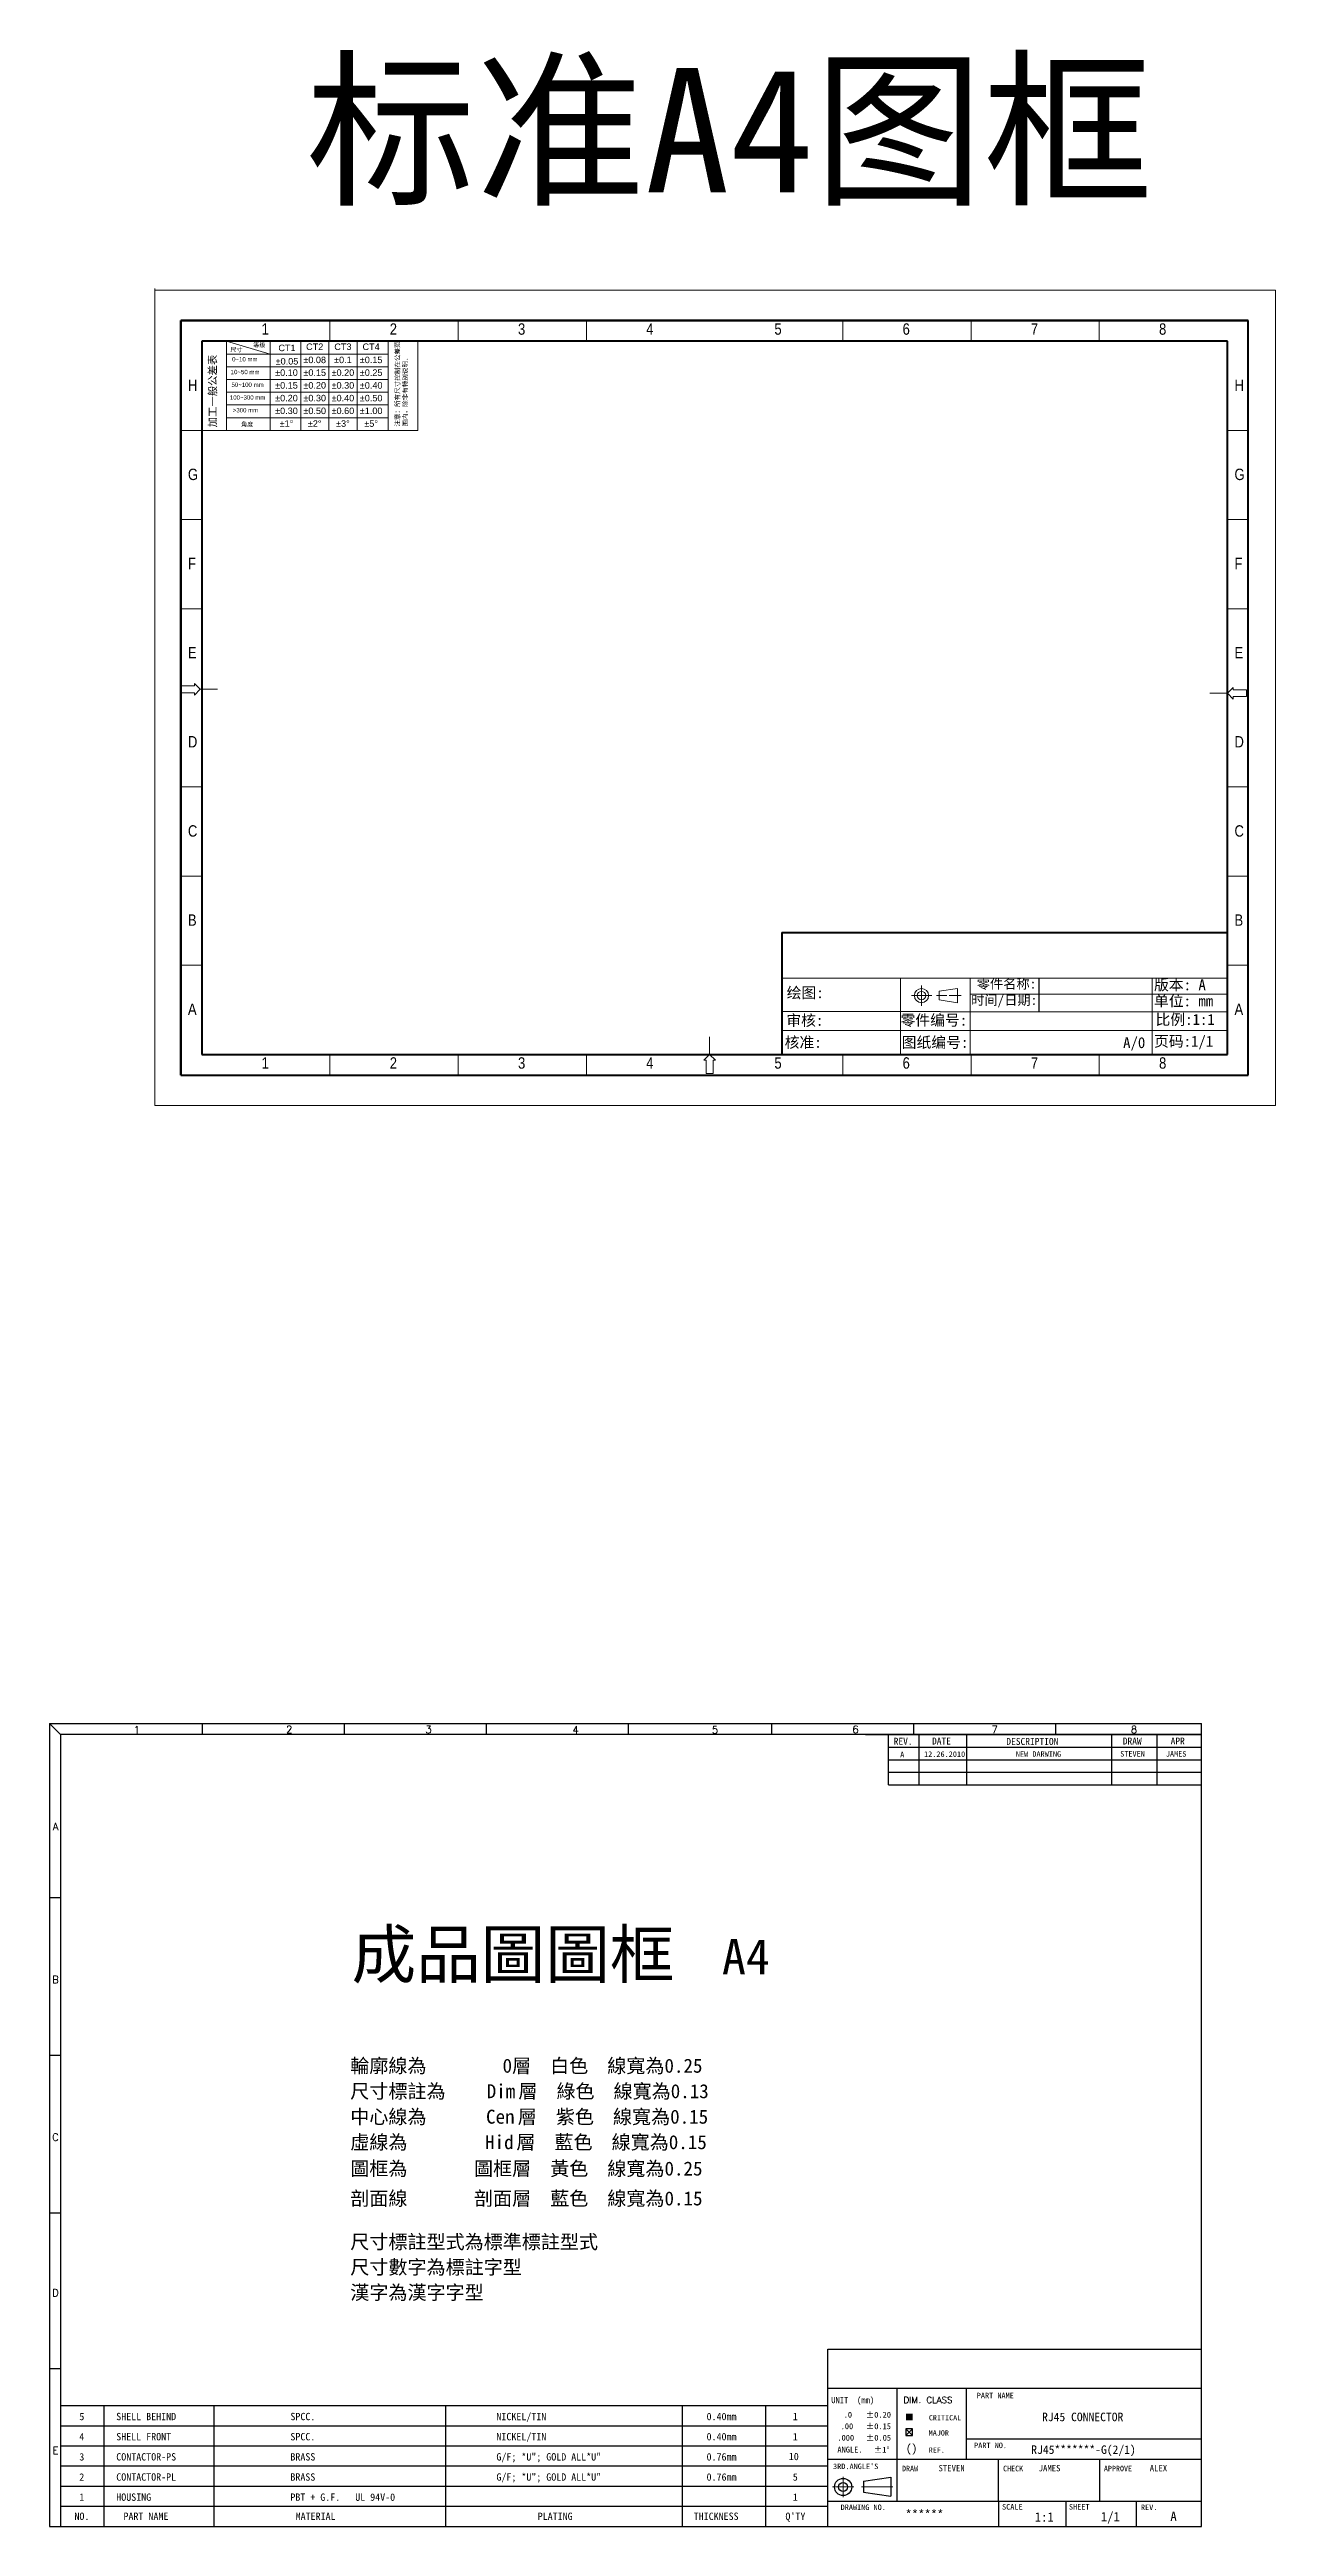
# Model space of a CAD drawing. Header units: millimetres. Extents: x -701 to 1485, y 792 to 1708.
# Drawn here: x -239 to 77, y 995 to 1633 of the extents above; entities that cross this region are included whole.
import ezdxf
from ezdxf.enums import TextEntityAlignment as Align
from ezdxf.lldxf.tags import DXFTag

# ---------------------------------------------------------------- set-up
doc = ezdxf.new("R2010")
doc.units = ezdxf.units.MM
doc.linetypes.add('HIDDEN', pattern=[0.2, 0.1, -0.1])
for name, color, linetype, lineweight in [('\\M+2B9CF\\M+2AED8', 2, 'Continuous', 25), ('CEN', 6, 'CENTER', 15), ('DIM', 3, 'Continuous', 13), ('hid', 4, 'HIDDEN', 13), ('粗实线', 7, 'Continuous', 40), ('细实线', 7, 'Continuous', 18)]:
    doc.layers.add(name, color=color, linetype=linetype, lineweight=lineweight)
doc.layers.add('A', color=7, linetype='Continuous')
doc.styles.add('\\M+2BA7E\\M+2A672\\M+2A672\\M+2ABAC', font='')
doc.styles.add('ROMANC', font='romanc', dxfattribs={"height": 5})
doc.styles.add('SEACAD_arial_ttf', font='arial.ttf', dxfattribs={"height": 0.2})
doc.styles.add('TT', font='')
doc.styles.get('\\M+2BA7E\\M+2A672\\M+2A672\\M+2ABAC').set_extended_font_data('NSimSun')
doc.styles.get('TT').set_extended_font_data('SimSun')
tags = doc.linetypes.add('CENTER', pattern=[0.6, 0.375, -0.075, 0.075, -0.075]).pattern_tags.tags
tags[10:11] = [DXFTag(74, 4), DXFTag(75, 0), DXFTag(340, '0'), DXFTag(46, 1.0), DXFTag(50, 0.0), DXFTag(44, 0.0), DXFTag(45, 0.0)]
tags[8:9] = [DXFTag(74, 4), DXFTag(75, 0), DXFTag(340, '0'), DXFTag(46, 1.0), DXFTag(50, 0.0), DXFTag(44, 0.0), DXFTag(45, 0.0)]
tags[6:7] = [DXFTag(74, 4), DXFTag(75, 0), DXFTag(340, '0'), DXFTag(46, 1.0), DXFTag(50, 0.0), DXFTag(44, 0.0), DXFTag(45, 0.0)]
tags[4:5] = [DXFTag(74, 4), DXFTag(75, 0), DXFTag(340, '0'), DXFTag(46, 1.0), DXFTag(50, 0.0), DXFTag(44, 0.0), DXFTag(45, 0.0)]

msp = doc.modelspace()

# ---------------------------------------------------------------- linework, layer by layer
msp.add_line((16.31, 1393.54), (16.31, 1384.89))
at = {"layer": '\\M+2B9CF\\M+2AED8', "color": 2, "lineweight": 25}
for p, q in [((-235.73, 1198.69), (-238.54, 1201.5)), ((-238.54, 1201.5), (-238.54, 994.68)), ((-238.54, 1201.5), (58.24, 1201.5)), ((-199.15, 1198.69), (-199.15, 1201.5)), ((-162.56, 1198.69), (-162.56, 1201.5)), ((-125.97, 1198.69), (-125.97, 1201.5)), ((-89.39, 1198.69), (-89.39, 1201.5)), ((-52.48, 1198.69), (-52.48, 1201.5)), ((-15.9, 1198.69), (-15.9, 1201.5)), ((20.69, 1198.69), (20.69, 1201.5)), ((58.24, 994.68), (58.24, 1201.5)), ((-235.73, 1198.69), (-235.73, 994.68)), ((58.24, 1198.69), (-235.73, 1198.69)), ((-28.28, 1198.69), (58.24, 1198.69)), ((-22.4, 1185.71), (-22.4, 1198.69)), ((-22.4, 1195.44), (58.24, 1195.44)), ((-14.55, 1198.69), (-14.55, 1185.71)), ((-2.29, 1198.69), (-2.29, 1185.71)), ((35.09, 1198.69), (35.09, 1185.71)), ((46.75, 1198.69), (46.75, 1185.71)), ((-22.4, 1192.2), (58.24, 1192.2)), ((-22.4, 1188.96), (58.24, 1188.96)), ((-22.4, 1185.71), (58.24, 1185.71)), ((-235.73, 1156.58), (-238.54, 1156.58)), ((-235.73, 1115.98), (-238.54, 1115.98)), ((-235.73, 1075.38), (-238.54, 1075.38)), ((-38.01, 999.87), (-38.01, 1040.36)), ((-38.01, 1040.36), (58.24, 1040.36)), ((-235.73, 1035.28), (-238.54, 1035.28)), ((-38.01, 1030.29), (58.24, 1030.29)), ((-20.14, 1001.18), (-20.14, 1030.29)), ((-2.28, 1011.99), (-2.28, 1030.29)), ((-235.73, 1025.83), (-38.01, 1025.83)), ((-224.48, 994.68), (-224.48, 1025.83)), ((-196.17, 994.68), (-196.17, 1025.83)), ((-136.43, 994.68), (-136.43, 1025.83)), ((-75.46, 994.68), (-75.46, 1025.83)), ((-54.04, 994.68), (-54.04, 1025.83)), ((-235.73, 1020.64), (-38.01, 1020.64)), ((-235.73, 1015.45), (-38.01, 1015.45)), ((-38.01, 994.68), (-38.01, 1020.64)), ((-16.22, 1019.79), (-17.91, 1019.79)), ((-17.91, 1019.79), (-16.22, 1018.09)), ((-16.22, 1019.79), (-17.91, 1018.09)), ((-17.91, 1019.79), (-17.91, 1018.09)), ((-17.91, 1018.09), (-16.22, 1018.09)), ((-16.22, 1018.09), (-16.22, 1019.79)), ((-2.28, 1017.24), (58.24, 1017.24)), ((-235.73, 1010.26), (-38.01, 1010.26)), ((-38.01, 1011.99), (58.24, 1011.99)), ((5.97, 1001.18), (5.97, 1011.99)), ((32.09, 1001.18), (32.09, 1011.99)), ((-235.73, 1005.07), (-38.01, 1005.07)), ((-28.82, 1006.37), (-21.78, 1007.34)), ((-28.82, 1006.37), (-28.82, 1003.48)), ((-28.82, 1003.48), (-21.78, 1002.51)), ((-21.78, 1007.34), (-21.78, 1002.51)), ((-235.73, 999.87), (-38.01, 999.87)), ((-38.01, 1001.18), (58.24, 1001.18)), ((5.97, 1001.18), (5.97, 994.69)), ((5.97, 1001.18), (5.97, 994.69)), ((5.97, 1001.18), (5.97, 994.69)), ((23.26, 1001.18), (23.26, 994.68)), ((41.39, 1001.18), (41.39, 994.68)), ((-238.54, 994.68), (58.24, 994.68))]:
    msp.add_line(p, q, dxfattribs=at)
for radius in [2.21, 1.17]:
    msp.add_circle((-34.09, 1004.85), radius, dxfattribs=at)
msp.add_trace([(-16.15, 1023.75), (-17.89, 1023.75), (-16.15, 1022.01), (-17.89, 1022.01)], dxfattribs=at)
at = {"layer": 'CEN', "color": 6, "lineweight": 15, "ltscale": 1.5}
for p, q in [((-36.84, 1004.85), (-31.34, 1004.85)), ((-34.09, 1007.46), (-34.09, 1002.25)), ((-29.34, 1004.92), (-21.29, 1004.92))]:
    msp.add_line(p, q, dxfattribs=at)
at = {"layer": '粗实线'}
for p, q in [((-204.7, 1562.96), (-204.7, 1368.52)), ((-204.7, 1368.52), (-204.7, 1562.96)), ((70.3, 1562.96), (-204.7, 1562.96)), ((-204.7, 1562.96), (70.3, 1562.96)), ((-199.33, 1557.59), (-199.33, 1373.89)), ((64.93, 1557.59), (-199.33, 1557.59)), ((64.93, 1373.89), (64.93, 1557.59)), ((70.3, 1368.52), (70.3, 1562.96)), ((70.3, 1368.52), (70.3, 1562.96)), ((70.3, 1368.52), (70.3, 1418.78)), ((-49.9, 1405.26), (64.93, 1405.26)), ((-49.9, 1405.26), (-49.9, 1373.89)), ((-49.9, 1405.26), (64.93, 1405.26)), ((-49.9, 1405.26), (-49.9, 1373.89)), ((-49.9, 1405.26), (64.93, 1405.26)), ((-49.9, 1405.26), (-49.9, 1373.89)), ((-199.33, 1373.89), (64.93, 1373.89)), ((-204.7, 1368.52), (70.3, 1368.52)), ((-204.7, 1368.52), (70.3, 1368.52))]:
    msp.add_line(p, q, dxfattribs=at)
at = {"layer": '细实线'}
for p, q in [((-211.39, 1360.72), (-211.39, 1571.18)), ((-211.39, 1570.76), (77.3, 1570.76)), ((77.3, 1360.72), (77.3, 1570.76)), ((-192.98, 1557.59), (-181.69, 1554.31)), ((-192.98, 1534.63), (-192.98, 1557.59)), ((-181.69, 1534.63), (-181.69, 1557.59)), ((-173.83, 1534.63), (-173.83, 1557.59)), ((-166.56, 1534.63), (-166.56, 1557.59)), ((-166.3, 1562.96), (-166.3, 1557.59)), ((-164.38, 1557.59), (-146.09, 1557.59)), ((-159.29, 1534.63), (-159.29, 1557.59)), ((-151.33, 1534.63), (-151.33, 1557.59)), ((-143.63, 1534.63), (-143.63, 1557.59)), ((-133.26, 1562.96), (-133.26, 1557.59)), ((-100.23, 1562.96), (-100.23, 1557.59)), ((-34.17, 1562.96), (-34.17, 1557.59)), ((-1.13, 1562.96), (-1.13, 1557.59)), ((31.9, 1562.96), (31.9, 1557.59)), ((-151.33, 1554.31), (-192.98, 1554.31)), ((-151.33, 1551.03), (-192.98, 1551.03)), ((-151.33, 1547.75), (-192.98, 1547.75)), ((-151.33, 1544.47), (-192.98, 1544.47)), ((-151.33, 1541.19), (-192.98, 1541.19)), ((-151.33, 1537.91), (-192.98, 1537.91)), ((-199.33, 1534.63), (-204.7, 1534.63)), ((-143.63, 1534.63), (-199.33, 1534.63)), ((70.3, 1534.63), (64.93, 1534.63)), ((-199.33, 1511.66), (-204.7, 1511.66)), ((70.3, 1511.66), (64.93, 1511.66)), ((-199.33, 1488.7), (-204.7, 1488.7)), ((70.3, 1488.7), (64.93, 1488.7)), ((-204.63, 1467.06), (-204.63, 1468.82)), ((-201.2, 1468.82), (-204.63, 1468.82)), ((-199.73, 1467.94), (-201.2, 1469.45)), ((-201.2, 1468.82), (-201.2, 1469.45)), ((-199.73, 1467.94), (-201.2, 1466.43)), ((-199.73, 1467.94), (-195.23, 1467.94)), ((64.93, 1466.93), (66.4, 1468.44)), ((66.4, 1467.81), (66.4, 1468.44)), ((66.4, 1467.81), (69.83, 1467.81)), ((69.83, 1466.05), (69.83, 1467.81)), ((-201.2, 1467.06), (-204.63, 1467.06)), ((-201.2, 1466.43), (-201.2, 1467.06)), ((64.93, 1466.93), (60.43, 1466.93)), ((64.93, 1466.93), (66.4, 1465.43)), ((66.4, 1465.43), (66.4, 1466.05)), ((66.4, 1466.05), (69.83, 1466.05)), ((-199.33, 1442.78), (-204.7, 1442.78)), ((70.3, 1442.78), (64.93, 1442.78)), ((-199.33, 1419.81), (-204.7, 1419.81)), ((70.3, 1419.81), (64.93, 1419.81)), ((-199.33, 1396.85), (-204.7, 1396.85)), ((-49.9, 1393.54), (64.93, 1393.54)), ((-49.9, 1393.54), (64.93, 1393.54)), ((-49.9, 1393.54), (64.93, 1393.54)), ((-31.98, 1393.55), (64.93, 1393.55)), ((-31.98, 1393.55), (64.93, 1393.55)), ((-31.98, 1393.55), (64.93, 1393.55)), ((-19.32, 1393.54), (-19.32, 1373.87)), ((-19.32, 1393.54), (-19.32, 1373.87)), ((-19.32, 1393.54), (-19.32, 1373.87)), ((-13.89, 1391.68), (-13.89, 1386.39)), ((-13.89, 1391.68), (-13.89, 1386.39)), ((-13.89, 1391.68), (-13.89, 1386.39)), ((-1.34, 1393.54), (-1.34, 1373.94)), ((-1.34, 1393.54), (-1.34, 1373.94)), ((-1.34, 1393.54), (-1.34, 1373.94)), ((45.51, 1393.54), (45.51, 1373.83)), ((45.51, 1393.54), (45.51, 1373.83)), ((45.51, 1393.54), (45.51, 1373.83)), ((70.3, 1396.85), (64.93, 1396.85)), ((-49.9, 1384.9), (-9.11, 1384.9)), ((-49.9, 1384.9), (-9.11, 1384.9)), ((-49.9, 1384.9), (-9.11, 1384.9)), ((-11.26, 1389.03), (-16.51, 1389.03)), ((-11.26, 1389.03), (-16.51, 1389.03)), ((-11.26, 1389.03), (-16.51, 1389.03)), ((-7.41, 1389.03), (-10, 1389.03)), ((-7.41, 1389.03), (-10, 1389.03)), ((-7.41, 1389.03), (-10, 1389.03)), ((-9.34, 1390.14), (-4.65, 1390.86)), ((-9.34, 1390.14), (-4.65, 1390.86)), ((-9.34, 1390.14), (-4.65, 1390.86)), ((-9.34, 1390.14), (-9.34, 1387.93)), ((-9.34, 1390.14), (-9.34, 1387.93)), ((-9.34, 1390.14), (-9.34, 1387.93)), ((-9.34, 1387.93), (-4.65, 1387.21)), ((64.93, 1384.89), (-9.06, 1384.89)), ((64.93, 1384.89), (-9.06, 1384.89)), ((64.93, 1384.89), (-9.06, 1384.89)), ((-3.65, 1389.03), (-6.78, 1389.03)), ((-3.65, 1389.03), (-6.78, 1389.03)), ((-3.65, 1389.03), (-6.78, 1389.03)), ((-4.65, 1390.86), (-4.65, 1387.21)), ((-4.65, 1390.86), (-4.65, 1387.21)), ((-4.65, 1390.86), (-4.65, 1387.21)), ((-1.34, 1389.42), (64.93, 1389.42)), ((0.21, 1389.42), (64.93, 1389.42)), ((0.21, 1389.42), (64.93, 1389.42)), ((-68.49, 1373.89), (-68.49, 1378.39)), ((-49.9, 1380.01), (5.35, 1380.01)), ((-49.9, 1380.01), (5.35, 1380.01)), ((-49.9, 1380.01), (5.35, 1380.01)), ((64.93, 1380.01), (-9.06, 1380.01)), ((64.93, 1380.01), (-9.06, 1380.01)), ((64.93, 1380.01), (-9.06, 1380.01)), ((-166.3, 1373.89), (-166.3, 1368.52)), ((-133.26, 1373.89), (-133.26, 1368.52)), ((-100.23, 1373.89), (-100.23, 1368.52)), ((-68.49, 1373.89), (-70, 1372.42)), ((-70, 1372.42), (-69.37, 1372.42)), ((-69.37, 1372.42), (-69.37, 1368.98)), ((-68.49, 1373.89), (-66.98, 1372.42)), ((-67.61, 1372.42), (-67.61, 1368.98)), ((-67.61, 1372.42), (-66.98, 1372.42)), ((-34.17, 1373.89), (-34.17, 1368.52)), ((-1.13, 1373.89), (-1.13, 1368.52)), ((31.9, 1373.89), (31.9, 1368.52)), ((-211.39, 1360.72), (77.3, 1360.72))]:
    msp.add_line(p, q, dxfattribs=at)
for points in [[(-204.63, 1468.82), (-204.63, 1467.06), (-201.2, 1467.06), (-201.2, 1466.43), (-199.73, 1467.94), (-201.2, 1469.45), (-201.2, 1468.82), (-204.63, 1468.82)], [(-204.63, 1468.82), (-204.63, 1467.06), (-201.2, 1467.06), (-201.2, 1466.43), (-199.73, 1467.94), (-201.2, 1469.45), (-201.2, 1468.82), (-204.63, 1468.82)], [(69.83, 1467.81), (66.4, 1467.81), (66.4, 1468.44), (64.93, 1466.93), (66.4, 1465.43), (66.4, 1466.05), (69.83, 1466.05), (69.83, 1467.81)], [(69.83, 1467.81), (66.4, 1467.81), (66.4, 1468.44), (64.93, 1466.93), (66.4, 1465.43), (66.4, 1466.05), (69.83, 1466.05), (69.83, 1467.81)], [(-67.61, 1372.42), (-66.98, 1372.42), (-68.49, 1373.89), (-70, 1372.42), (-69.37, 1372.42), (-69.37, 1368.98), (-67.61, 1368.98), (-67.61, 1372.42)], [(-67.61, 1372.42), (-66.98, 1372.42), (-68.49, 1373.89), (-70, 1372.42), (-69.37, 1372.42), (-69.37, 1368.98), (-67.61, 1368.98), (-67.61, 1372.42)]]:
    msp.add_lwpolyline(points, close=True, dxfattribs=at)
for points in [[(-204.63, 1468.82), (-201.2, 1468.82), (-201.2, 1469.45), (-199.73, 1467.94), (-201.2, 1466.43), (-201.2, 1467.06), (-204.63, 1467.06), (-204.63, 1468.82)], [(-204.63, 1468.82), (-201.2, 1468.82), (-201.2, 1469.45), (-199.73, 1467.94), (-201.2, 1466.43), (-201.2, 1467.06), (-204.63, 1467.06), (-204.63, 1468.82)], [(69.83, 1467.81), (66.4, 1467.81), (66.4, 1468.44), (64.93, 1466.93), (66.4, 1465.43), (66.4, 1466.05), (69.83, 1466.05), (69.83, 1467.81)], [(69.83, 1467.81), (66.4, 1467.81), (66.4, 1468.44), (64.93, 1466.93), (66.4, 1465.43), (66.4, 1466.05), (69.83, 1466.05), (69.83, 1467.81)], [(-67.61, 1372.42), (-67.61, 1368.98), (-69.37, 1368.98), (-69.37, 1372.42), (-70, 1372.42), (-68.49, 1373.89), (-66.98, 1372.42), (-67.61, 1372.42)], [(-67.61, 1372.42), (-67.61, 1368.98), (-69.37, 1368.98), (-69.37, 1372.42), (-70, 1372.42), (-68.49, 1373.89), (-66.98, 1372.42), (-67.61, 1372.42)]]:
    msp.add_lwpolyline(points, dxfattribs=at)
for radius in [1.83, 1.83, 1.83, 1.1, 1.1, 1.1]:
    msp.add_circle((-13.89, 1389.03), radius, dxfattribs=at)

# ---------------------------------------------------------------- texts
at = {"style": '\\M+2BA7E\\M+2A672\\M+2A672\\M+2ABAC'}
msp.add_text('輪廓線為        0層  白色  線寬為0.25', height=3.6, dxfattribs=at).set_placement((-161.06, 1111.57))
at = {"color": 4, "style": '\\M+2BA7E\\M+2A672\\M+2A672\\M+2ABAC'}
msp.add_text('剖面線       剖面層  藍色  線寬為0.15', height=3.6, dxfattribs=at).set_placement((-161.06, 1077.39))
at = {"color": 3, "attachment_point": 1}
for s, insert, char_height in [('{\\fSimSun|b0|i0|c134|p2;绘图:}', (-48.63, 1391.18), 2.8), ('{\\fSimSun|b0|i0|c134|p2;零件名称:}', (0.34, 1393.33), 2.5), ('{\\fSimSun|b0|i0|c134|p2;版本: A}', (46.01, 1393.23), 2.8), ('{\\fSimSun|b0|i0|c134|p2;版本: A}', (46.01, 1393.23), 2.8), ('{\\fSimSun|b0|i0|c134|p2;版本: A}', (46.01, 1393.23), 2.8), ('{\\fSimSun|b0|i0|c134|p2;时间/日期:}', (-1.11, 1389.15), 2.5), ('{\\fSimSun|b0|i0|c134|p2;单位: mm}', (46, 1389.08), 2.8), ('{\\fSimSun|b0|i0|c134|p2;单位: mm}', (46, 1389.08), 2.8), ('{\\fSimSun|b0|i0|c134|p2;单位: mm}', (46, 1389.08), 2.8), ('{\\fSimSun|b0|i0|c134|p2;比例:1:1}', (46.4, 1384.29), 2.8), ('{\\fSimSun|b0|i0|c134|p2;比例:1:1}', (46.4, 1384.29), 2.8), ('{\\fSimSun|b0|i0|c134|p2;比例:1:1}', (46.4, 1384.29), 2.8), ('{\\fSimSun|b0|i0|c134|p2;核准:}', (-49.15, 1378.4), 2.8), ('{\\fSimSun|b0|i0|c134|p2;审核:}', (-48.73, 1384.06), 2.8), ('{\\fSimSun|b0|i0|c134|p2;零件编号:}', (-19.3, 1384.11), 2.8), ('{\\fSimSun|b0|i0|c134|p2;图纸编号:}', (-19, 1378.4), 2.8), ('{\\fSimSun|b0|i0|c134|p2;图纸编号:}', (-19, 1378.4), 2.8), ('{\\fSimSun|b0|i0|c134|p2;图纸编号:}', (-19, 1378.4), 2.8), ('{\\fSimSun|b0|i0|c134|p2;A/0}', (38.05, 1378.32), 2.8), ('{\\fSimSun|b0|i0|c134|p2;A/0}', (38.05, 1378.32), 2.8), ('{\\fSimSun|b0|i0|c134|p2;A/0}', (38.05, 1378.32), 2.8), ('{\\fSimSun|b0|i0|c134|p2;页码:1/1}', (46.01, 1378.68), 2.8), ('{\\fSimSun|b0|i0|c134|p2;页码:1/1}', (46.01, 1378.68), 2.8), ('{\\fSimSun|b0|i0|c134|p2;页码:1/1}', (46.01, 1378.68), 2.8)]:
    msp.add_mtext_dynamic_manual_height_columns(s, width=46.2676, gutter_width=12.5, heights=[0], dxfattribs=dict(at, insert=insert, char_height=char_height))
at = {"layer": '\\M+2B9CF\\M+2AED8', "color": 2, "lineweight": 25}
for s, height, style, p in [('1', 1.89, 'ROMANC', (-216.06, 1198.95)), ('2', 1.89, 'ROMANC', (-176.79, 1199.06)), ('3', 1.89, 'ROMANC', (-140.9, 1199.06)), ('4', 1.89, 'ROMANC', (-102.99, 1198.95)), ('5', 1.89, 'ROMANC', (-67.11, 1198.95)), ('6', 1.89, 'ROMANC', (-30.9, 1199.06)), ('7', 1.89, 'ROMANC', (4.98, 1199.06)), ('8', 1.89, 'ROMANC', (40.87, 1199.06)), ('A', 1.89, 'ROMANC', (-236.99, 1174.03)), ('B', 1.89, 'ROMANC', (-237.03, 1134.63)), ('C', 1.89, 'ROMANC', (-237.03, 1094.03)), ('D', 1.89, 'ROMANC', (-237.03, 1053.94)), ('PART NAME', 1.417, 'TT', (5.12, 1027.72)), ('E', 1.89, 'ROMANC', (-237.03, 1013.34))]:
    msp.add_text(s, height=height, dxfattribs=dict(at, style=style)).set_placement(p, align=Align.CENTER)
at = {"layer": '\\M+2B9CF\\M+2AED8', "lineweight": 25}
for s, height, p in [('REV.', 1.792, (-21.06, 1196.06)), ('DATE', 1.792, (-11.18, 1196.11)), ('DESCRIPTION', 1.7919, (7.96, 1196.01)), ('DRAW', 1.792, (37.96, 1196.11)), ('APR', 1.792, (50.29, 1196.12))]:
    msp.add_text(s, height=height, dxfattribs=at).set_placement(p)
at = {"layer": '\\M+2B9CF\\M+2AED8', "color": 3, "lineweight": 25}
for s, height, p in [('A', 1.42, (-19.38, 1192.85)), ('NEW DARWING', 1.4168, (10.42, 1192.96)), ('STEVEN', 1.417, (37.29, 1193.01)), ('JAMES', 1.417, (49.06, 1192.99))]:
    msp.add_text(s, height=height, dxfattribs=at).set_placement(p)
msp.add_text('12.26.2010', height=1.417, dxfattribs=at).set_placement((-13.24, 1194.35), align=Align.TOP_LEFT)
at = {"layer": '\\M+2B9CF\\M+2AED8', "color": 2, "style": '\\M+2BA7E\\M+2A672\\M+2A672\\M+2ABAC'}
msp.add_text('圖框為       圖框層  黃色  線寬為0.25', height=3.6, dxfattribs=at).set_placement((-161.06, 1085.08))
at = {"layer": '\\M+2B9CF\\M+2AED8', "color": 2, "lineweight": 25, "style": 'TT'}
msp.add_text('UNIT  (mm)', height=1.629, dxfattribs=at).set_placement((-37.17, 1026.44))
at = {"layer": '\\M+2B9CF\\M+2AED8', "color": 2}
for s, height, p in [('5', 1.89, (-230.87, 1022.06)), ('4', 1.89, (-230.87, 1016.87)), ('3', 1.89, (-230.87, 1011.67)), ('2', 1.89, (-230.87, 1006.48)), ('1', 1.89, (-230.87, 1001.29)), ('NO.', 1.889, (-232.12, 996.36)), ('PART NAME', 1.889, (-219.49, 996.36)), ('MATERIAL', 1.889, (-175.13, 996.36)), ('PLATING', 1.889, (-112.77, 996.36)), ('THICKNESS', 1.889, (-72.59, 996.36)), ("Q'TY", 1.889, (-48.95, 996.36))]:
    msp.add_text(s, height=height, dxfattribs=at).set_placement(p)
at = {"layer": '\\M+2B9CF\\M+2AED8', "color": 2, "lineweight": 25}
for s, height, p in [(' .00', 1.514, (-35.81, 1019.74)), ('  .0', 1.514, (-36.11, 1022.71)), ('%%P0.20', 1.514, (-28.24, 1022.71)), ('%%P0.15', 1.514, (-28.24, 1019.74)), ('CRITICAL', 1.332, (-12, 1022.01)), ('ANGLE.', 1.514, (-35.57, 1013.73)), ('.000', 1.514, (-35.57, 1016.78)), ('%%P0.05', 1.514, (-28.22, 1016.78)), ('%%P1%%D', 1.514, (-26.17, 1013.71)), ('()', 2.165, (-17.93, 1013.72)), ('MAJOR', 1.332, (-12.04, 1018.11)), ('REF.', 1.332, (-12.02, 1013.69)), ("3RD.ANGLE'S", 1.4168, (-36.68, 1009.46)), ('DRAW', 1.448, (-18.91, 1008.89)), ('CHECK', 1.448, (7.12, 1008.88)), ('APPROVE', 1.448, (33.1, 1008.88)), ('SCALE', 1.417, (6.86, 999.03)), ('SHEET', 1.417, (24.09, 999.03)), ('REV.', 1.417, (42.65, 998.91))]:
    msp.add_text(s, height=height, dxfattribs=at).set_placement(p)
at = {"layer": '\\M+2B9CF\\M+2AED8', "color": 3, "lineweight": 25, "style": '\\M+2BA7E\\M+2A672\\M+2A672\\M+2ABAC'}
msp.add_text('RJ45 CONNECTOR', height=2.2, dxfattribs=at).set_placement((17.16, 1021.8))
at = {"layer": '\\M+2B9CF\\M+2AED8', "color": 2, "lineweight": 25}
for s, height, p in [('PART NO.', 1.417, (3.9, 1014.86)), ('DRAWING NO.', 1.4168, (-28.9, 998.92))]:
    msp.add_text(s, height=height, dxfattribs=at).set_placement(p, align=Align.CENTER)
at = {"layer": '\\M+2B9CF\\M+2AED8', "color": 3, "lineweight": 25, "style": '\\M+2BA7E\\M+2A672\\M+2A672\\M+2ABAC'}
msp.add_text('RJ45*******-G(2/1)', height=2.2, dxfattribs=at).set_placement((27.85, 1013.37), align=Align.CENTER)
at = {"layer": '\\M+2B9CF\\M+2AED8', "color": 2, "lineweight": 25, "attachment_point": 1, "style": 'TT'}
for s, insert, char_height, width in [('A4{\\fPMingLiU|b0|i0|c136|p18;           }', (-65.3, 1145.98), 9.0596, 287.6706), ('{\\Ftxt.shx|c1;DIM}. {\\Ftxt.shx|c1;CLASS}', (-18.54, 1028.08), 1.629, 24.0108)]:
    msp.add_mtext(s, dxfattribs=dict(at, insert=insert, char_height=char_height, width=width))
at = {"layer": 'A', "color": 3, "linetype": 'Continuous', "lineweight": 0, "insert": (-160.73, 1148.17), "char_height": 12.2, "width": 8296.7194, "attachment_point": 1, "style": 'TT'}
msp.add_mtext('{\\fPMingLiU|b0|i0|c136|p54;成品圖圖框}', dxfattribs=at)
at = {"layer": 'CEN', "color": 6, "ltscale": 10, "style": '\\M+2BA7E\\M+2A672\\M+2A672\\M+2ABAC'}
for s, p in [('中心線為            ', (-161.06, 1098.44)), ('Cen', (-126.08, 1098.44)), ('層  紫色  線寬為0.15', (-117.91, 1098.44))]:
    msp.add_text(s, height=3.6, dxfattribs=at).set_placement(p)
at = {"layer": 'DIM', "style": '\\M+2BA7E\\M+2A672\\M+2A672\\M+2ABAC'}
for s, p in [('尺寸標註為       ', (-161.06, 1105.01)), ('Dim', (-125.91, 1105.01)), ('層  綠色  線寬為0.13', (-117.76, 1105.01)), ('尺寸標註型式為標準標註型式', (-161.06, 1066.21)), ('尺寸數字為標註字型', (-161.06, 1059.68)), ('漢字為漢字字型', (-161.06, 1053.16))]:
    msp.add_text(s, height=3.6, dxfattribs=at).set_placement(p)
at = {"layer": 'DIM', "color": 3}
for s, height, p in [('SHELL BEHIND', 1.8891, (-221.35, 1022.06)), ('SPCC.', 1.889, (-176.49, 1022.06)), ('NICKEL/TIN', 1.889, (-123.41, 1022.06)), ('0.40mm', 1.889, (-69.27, 1022.06)), ('1', 1.89, (-47.05, 1022.06)), ('SHELL FRONT', 1.8891, (-221.35, 1016.87)), ('SPCC.', 1.889, (-176.49, 1016.87)), ('NICKEL/TIN', 1.889, (-123.41, 1016.87)), ('0.40mm', 1.889, (-69.27, 1016.87)), ('1', 1.89, (-47.05, 1016.87)), ('CONTACTOR-PS', 1.8891, (-221.35, 1011.67)), ('CONTACTOR-PL', 1.8891, (-221.35, 1006.48)), ('BRASS', 1.889, (-176.49, 1011.67)), ('BRASS', 1.889, (-176.49, 1006.48)), ('G/F; *U"; GOLD ALL*U"', 1.8891, (-123.41, 1011.67)), ('G/F; *U"; GOLD ALL*U"', 1.8891, (-123.41, 1006.48)), ('0.76mm', 1.889, (-69.27, 1011.67)), ('0.76mm', 1.889, (-69.27, 1006.48)), ('10', 1.889, (-48.08, 1011.76)), ('5', 1.89, (-47.05, 1006.48)), ('HOUSING', 1.889, (-221.35, 1001.29)), ('PBT + G.F.   UL 94V-0', 1.8891, (-176.49, 1001.29)), ('1', 1.89, (-47.05, 1001.29))]:
    msp.add_text(s, height=height, dxfattribs=at).set_placement(p)
at = {"layer": 'DIM', "color": 3, "lineweight": 25}
for s, height, p in [('STEVEN', 1.65, (-9.5, 1008.88)), ('JAMES', 1.65, (16.29, 1008.88)), ('ALEX', 1.65, (44.91, 1008.88)), ('******', 2.4, (-18.03, 996.56))]:
    msp.add_text(s, height=height, dxfattribs=at).set_placement(p)
at = {"layer": 'DIM', "color": 2, "lineweight": 25}
for s, p in [('1:1', (15.28, 995.92)), ('1/1', (32.32, 996.01)), ('A', (50.23, 996.12))]:
    msp.add_text(s, height=2.4, dxfattribs=at).set_placement(p)
at = {"layer": 'hid', "color": 4, "ltscale": 10, "style": '\\M+2BA7E\\M+2A672\\M+2A672\\M+2ABAC'}
for s, p in [('虛線為                ', (-161.06, 1091.88)), ('Hid', (-126.33, 1091.88)), ('層  藍色  線寬為0.15', (-118.26, 1091.88))]:
    msp.add_text(s, height=3.6, dxfattribs=at).set_placement(p)
at = {"layer": '细实线', "style": 'SEACAD_arial_ttf'}
for s, p in [('等级', (-186.04, 1556.06)), ('尺寸', (-191.95, 1554.91))]:
    msp.add_text(s, height=1.117, dxfattribs=at).set_placement(p)
at = {"layer": '细实线', "style": 'SEACAD_arial_ttf', "width": 0.819}
for s, p in [('1', (-183.92, 1562.22)), ('2', (-150.89, 1562.22)), ('3', (-117.85, 1562.22)), ('4', (-84.82, 1562.22)), ('5', (-51.79, 1562.22)), ('6', (-18.76, 1562.22)), ('7', (14.28, 1562.22)), ('8', (47.31, 1562.22)), ('H', (-202.89, 1547.74)), ('H', (66.74, 1547.74)), ('G', (-202.89, 1524.78)), ('G', (66.74, 1524.78)), ('F', (-202.89, 1501.81)), ('F', (66.74, 1501.81)), ('E', (-202.89, 1478.85)), ('E', (66.74, 1478.85)), ('D', (-202.89, 1455.89)), ('D', (66.74, 1455.89)), ('C', (-202.89, 1432.92)), ('C', (66.74, 1432.92)), ('B', (-202.89, 1409.96)), ('B', (66.74, 1409.96)), ('A', (-202.89, 1387)), ('A', (66.74, 1387)), ('1', (-183.92, 1373.15)), ('2', (-150.89, 1373.15)), ('3', (-117.85, 1373.15)), ('4', (-84.82, 1373.15)), ('5', (-51.79, 1373.15)), ('6', (-18.76, 1373.15)), ('7', (14.28, 1373.15)), ('8', (47.31, 1373.15))]:
    msp.add_text(s, height=2.94, dxfattribs=at).set_placement(p, align=Align.TOP_LEFT)
at = {"layer": '细实线', "style": 'SEACAD_arial_ttf'}
for s, height, p in [('CT2', 1.676, (-170.23, 1555.35)), ('CT3', 1.676, (-162.96, 1555.35)), ('CT4', 1.676, (-155.69, 1555.35)), ('0~10 mm', 1.117, (-188.23, 1552.4)), ('%%P0.05', 1.676, (-177.37, 1551.6)), ('CT1', 1.676, (-177.37, 1555.05)), ('%%P0.08', 1.676, (-170.23, 1551.96)), ('%%P0.1', 1.676, (-162.96, 1551.96)), ('%%P0.15', 1.676, (-155.69, 1551.96)), ('10~50 mm', 1.117, (-188.16, 1549.12)), ('50~100 mm', 1.117, (-187.52, 1545.84)), ('%%P0.10', 1.676, (-177.5, 1548.68)), ('%%P0.15', 1.676, (-177.5, 1545.4)), ('%%P0.15', 1.676, (-170.23, 1548.68)), ('%%P0.20', 1.676, (-170.23, 1545.4)), ('%%P0.20', 1.676, (-162.96, 1548.68)), ('%%P0.30', 1.676, (-162.96, 1545.4)), ('%%P0.25', 1.676, (-155.69, 1548.68)), ('%%P0.40', 1.676, (-155.69, 1545.4)), ('100~300 mm', 1.117, (-187.5, 1542.56)), ('>300 mm', 1.117, (-188.05, 1539.28)), ('%%P0.20', 1.676, (-177.5, 1542.12)), ('%%P0.30', 1.676, (-177.5, 1538.84)), ('%%P0.30', 1.676, (-170.23, 1542.12)), ('%%P0.50', 1.676, (-170.23, 1538.84)), ('%%P0.40', 1.676, (-162.96, 1542.12)), ('%%P0.60', 1.676, (-162.96, 1538.84)), ('%%p0.50', 1.676, (-155.69, 1542.12)), ('%%P1.00', 1.676, (-155.69, 1538.84)), ('角度', 1.117, (-187.63, 1535.65)), ('%%P1%%d', 1.676, (-177.5, 1535.56)), ('%%P2%%d', 1.676, (-170.23, 1535.56)), ('%%P3%%d', 1.676, (-162.96, 1535.56)), ('%%P5%%d', 1.676, (-155.69, 1535.56))]:
    msp.add_text(s, height=height, dxfattribs=at).set_placement(p, align=Align.CENTER)
at = {"layer": '细实线', "color": 140, "insert": (-172.43, 1628), "char_height": 32, "width": 16703.9226, "attachment_point": 1}
msp.add_mtext('{\\fSimSun|b0|i0|c134|p54;标准A4图框}', dxfattribs=at)
at = {"layer": '细实线', "attachment_point": 1, "rotation": 90, "style": 'SEACAD_arial_ttf'}
for s, insert, char_height, width in [('{\\fSimHei|b0|i0|c134|p2;注意：所有尺寸控制在公差范围内，除非有特别说明.}', (-149.52, 1535.62), 1.2053, 22.019), ('{\\fSimHei|b0|i0|c134|p2;加工一般公差表}', (-197.5, 1535.43), 1.9586, 30.0322)]:
    msp.add_mtext(s, dxfattribs=dict(at, insert=insert, char_height=char_height, width=width))

doc.saveas('drawing.dxf')
